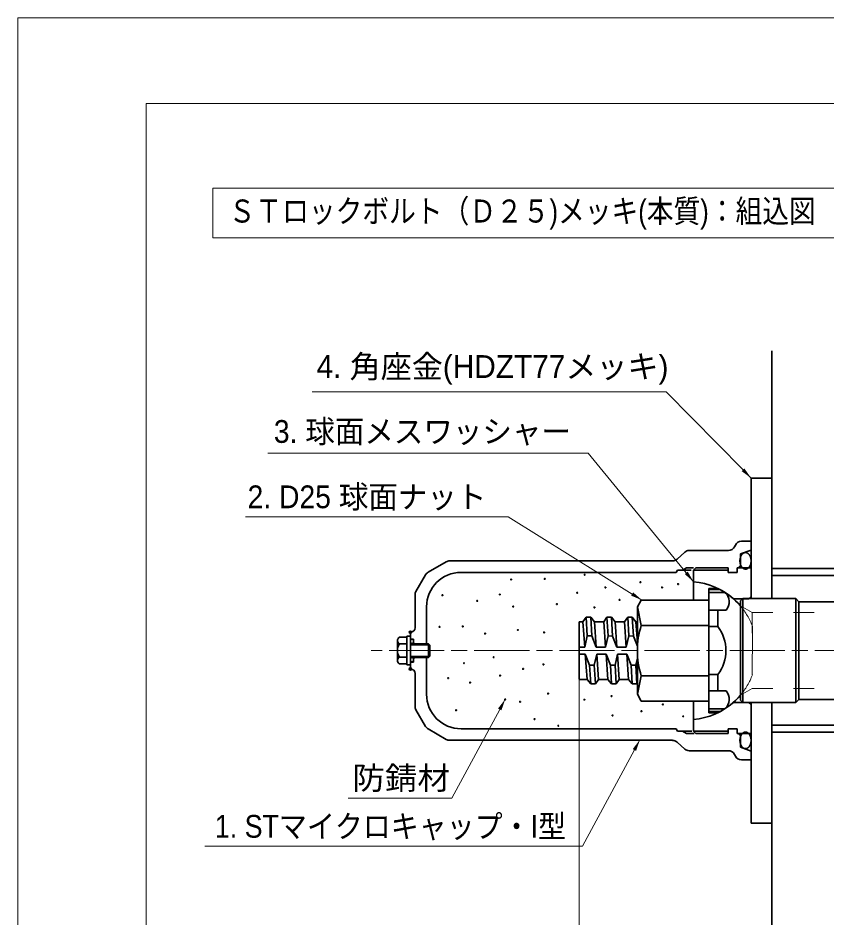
# Model space of a CAD drawing. Units: millimetres at full size, sheet at 1:2; details may follow other scales. Extents: x 2064 to 3746, y 986 to 2174.
# Drawn here: x 2063.7 to 2414.9, y 1783.2 to 2174 of the extents above; entities that cross this region are included whole.
import ezdxf
from ezdxf.enums import TextEntityAlignment as Align

# ---------------------------------------------------------------- set-up
doc = ezdxf.new("R2010")
doc.units = ezdxf.units.MM
doc.header["$LTSCALE"] = 2
doc.header["$PDMODE"] = 32
doc.header["$PDSIZE"] = 1
for name, pattern in [('CHAIN', [18.5, 12, -1.5, 3.5, -1.5]), ('DASHED_SPACED', [12, 6, -6]), ('USER1', [9, 4.5, -4.5])]:
    doc.linetypes.add(name, pattern=pattern)
for name, color, linetype, lineweight in [('1外形線', 7, 'Continuous', 35), ('2細い実線', 3, 'Continuous', 20), ('3隠れ線', 2, 'USER1', 13), ('4中心線', 1, 'CHAIN', 15), ('6寸法線', 4, 'Continuous', 13), ('7 枠・タイトル', 7, 'Continuous', 13), ('Defpoints_2', 7, 'Continuous', 13)]:
    doc.layers.add(name, color=color, linetype=linetype, lineweight=lineweight)
doc.styles.add('ＭＳ Ｐゴシック', font='')
doc.styles.get('ＭＳ Ｐゴシック').set_extended_font_data('MS PGothic')

# ---------------------------------------------------------------- blocks, each defined once
blk = doc.blocks.new('filled_arrow')
at = {"color": 0, "linetype": 'Continuous', "lineweight": -2}
blk.add_solid([(7.5, 1.25), (0, 0), (7.5, -1.25)], dxfattribs=at)

msp = doc.modelspace()

# ---------------------------------------------------------------- linework, layer by layer
at = {"layer": '1外形線'}
for p, q in [((2391.3, 1924.158), (2391.303, 2029.306)), ((2382.3, 1921.647), (2382.302, 1974.047)), ((2391.302, 1974.047), (2382.302, 1974.047)), ((2391.302, 1974.047), (2391.3, 1921.647)), ((2382.301, 1946.551), (2378.154, 1946.551)), ((2382.301, 1935.247), (2382.301, 1946.551)), ((2382.301, 1946.434), (2382.301, 1935.134)), ((2372.443, 1942.55), (2355.419, 1942.55)), ((2375.469, 1944.892), (2375.128, 1944.209)), ((2382.301, 1942.724), (2377.699, 1941.049)), ((2382.301, 1944.45), (2382.301, 1935.247)), ((2353.442, 1941.808), (2350.147, 1938.825)), ((2377.699, 1935.047), (2377.699, 1941.049)), ((2241.972, 1933.111), (2249.828, 1937.647)), ((2348.133, 1938.049), (2251.328, 1938.049)), ((2354.291, 1935.048), (2352.558, 1934.047)), ((2357.329, 1935.047), (2354.291, 1935.048)), ((2357.3, 1934.047), (2358.3, 1935.047)), ((2372.3, 1935.047), (2358.3, 1935.047)), ((2372.3, 1935.047), (2372.3, 1933.047)), ((2376.3, 1935.047), (2382.3, 1935.047)), ((2376.3, 1935.047), (2376.3, 1933.047)), ((2377.699, 1936.047), (2376.699, 1935.047)), ((2590.537, 1934.652), (2391.298, 1934.658)), ((2236.677, 1924.745), (2240.874, 1932.013)), ((2349.713, 1933.049), (2256.276, 1933.049)), ((2350.289, 1934.047), (2349.712, 1933.047)), ((2356.329, 1934.047), (2350.289, 1934.047)), ((2357.3, 1934.047), (2357.299, 1920.987)), ((2372.3, 1934.047), (2357.3, 1934.047)), ((2372.3, 1933.047), (2376.3, 1933.047)), ((2590.537, 1931.652), (2391.298, 1931.658)), ((2236.276, 1909.049), (2236.276, 1923.245)), ((2363.876, 1926.047), (2363.876, 1872.047)), ((2363.876, 1926.047), (2367.876, 1926.047)), ((2363.876, 1925.593), (2368.776, 1925.593)), ((2363.876, 1924.332), (2370.945, 1924.332)), ((2367.876, 1925.593), (2367.876, 1926.047)), ((2382.3, 1922.547), (2381.3, 1921.547)), ((2334.573, 1920.987), (2332.876, 1918.047)), ((2334.573, 1920.987), (2363.876, 1920.987)), ((2374.643, 1921.547), (2381.3, 1921.547)), ((2378.694, 1921.647), (2377.694, 1920.647)), ((2377.694, 1920.647), (2377.694, 1877.447)), ((2378.694, 1921.647), (2378.694, 1876.447)), ((2378.694, 1921.647), (2401.694, 1921.647)), ((2391.3, 1921.647), (2382.3, 1921.647)), ((2401.694, 1921.647), (2401.694, 1876.447)), ((2401.694, 1921.647), (2403.044, 1920.297)), ((2403.044, 1920.297), (2531.694, 1920.297)), ((2403.044, 1920.297), (2403.044, 1877.797)), ((2241.276, 1902.049), (2241.276, 1918.049)), ((2332.876, 1918.047), (2332.876, 1880.047)), ((2332.876, 1918.047), (2334.573, 1910.017)), ((2363.876, 1916.593), (2371.42, 1916.593)), ((2367.876, 1909.44), (2367.876, 1916.593)), ((2307.564, 1911.556), (2307.564, 1886.556)), ((2309.229, 1911.538), (2307.564, 1911.538)), ((2310.623, 1913.538), (2309.229, 1911.538)), ((2309.994, 1900.533), (2309.229, 1911.538)), ((2311.098, 1905.383), (2310.623, 1913.538)), ((2312.623, 1913.538), (2310.623, 1913.538)), ((2312.623, 1913.538), (2314.239, 1911.538)), ((2313.098, 1905.383), (2312.623, 1913.538)), ((2315.003, 1900.533), (2314.239, 1911.538)), ((2318.253, 1911.538), (2314.24, 1911.538)), ((2319.646, 1913.538), (2318.253, 1911.538)), ((2319.017, 1900.533), (2318.253, 1911.538)), ((2320.121, 1905.383), (2319.646, 1913.538)), ((2321.646, 1913.538), (2319.646, 1913.538)), ((2321.646, 1913.538), (2323.262, 1911.538)), ((2322.121, 1905.382), (2321.646, 1913.538)), ((2324.027, 1900.533), (2323.262, 1911.538)), ((2327.276, 1911.538), (2323.263, 1911.538)), ((2328.669, 1913.538), (2327.276, 1911.538)), ((2328.04, 1900.533), (2327.276, 1911.538)), ((2329.145, 1905.383), (2328.669, 1913.538)), ((2330.669, 1913.538), (2328.669, 1913.538)), ((2330.669, 1913.538), (2332.286, 1911.538)), ((2331.144, 1905.382), (2330.669, 1913.538)), ((2332.877, 1902.627), (2332.285, 1911.538)), ((2332.876, 1911.538), (2332.286, 1911.538)), ((2234.276, 1902.049), (2234.276, 1907.049)), ((2334.573, 1910.017), (2363.876, 1910.017)), ((2363.876, 1909.44), (2367.876, 1909.44)), ((2228.667, 1903.379), (2228.667, 1894.719)), ((2232.667, 1904.822), (2229.467, 1904.822)), ((2232.667, 1892.799), (2232.667, 1905.299)), ((2232.667, 1905.299), (2234.267, 1905.299)), ((2232.667, 1904.822), (2232.667, 1893.275)), ((2234.267, 1905.299), (2234.267, 1892.799)), ((2235.676, 1904.049), (2234.276, 1904.049)), ((2235.676, 1904.049), (2235.676, 1902.049)), ((2311.098, 1905.383), (2309.994, 1900.533)), ((2311.098, 1905.383), (2313.098, 1905.383)), ((2313.098, 1905.383), (2315.004, 1900.533)), ((2320.121, 1905.383), (2319.017, 1900.533)), ((2320.121, 1905.383), (2322.121, 1905.382)), ((2322.121, 1905.382), (2324.027, 1900.533)), ((2329.145, 1905.383), (2328.04, 1900.533)), ((2329.145, 1905.383), (2331.144, 1905.382)), ((2331.144, 1905.382), (2332.877, 1900.973)), ((2232.667, 1901.936), (2229.467, 1901.936)), ((2234.267, 1902.049), (2242.054, 1902.049)), ((2234.276, 1891.049), (2234.276, 1899.049)), ((2236.176, 1902.049), (2235.676, 1902.549)), ((2242.054, 1902.049), (2242.054, 1896.049)), ((2242.667, 1901.435), (2242.054, 1902.049)), ((2242.667, 1896.662), (2242.667, 1901.435)), ((2309.994, 1900.533), (2307.564, 1900.533)), ((2319.017, 1900.533), (2315.004, 1900.533)), ((2328.04, 1900.533), (2324.027, 1900.533)), ((2232.667, 1896.162), (2229.467, 1896.162)), ((2234.267, 1896.049), (2242.054, 1896.049)), ((2236.176, 1896.049), (2235.676, 1895.549)), ((2235.676, 1894.049), (2235.676, 1896.049)), ((2241.276, 1880.049), (2241.276, 1896.049)), ((2242.054, 1896.049), (2242.667, 1896.662)), ((2310.241, 1897.534), (2307.564, 1897.534)), ((2311.006, 1886.538), (2310.241, 1897.534)), ((2312.148, 1892.683), (2310.241, 1897.534)), ((2314.147, 1892.683), (2315.252, 1897.534)), ((2316.015, 1886.538), (2315.251, 1897.533)), ((2319.264, 1897.533), (2315.251, 1897.533)), ((2320.029, 1886.538), (2319.264, 1897.533)), ((2321.171, 1892.683), (2319.264, 1897.533)), ((2323.17, 1892.683), (2324.275, 1897.533)), ((2325.038, 1886.538), (2324.274, 1897.533)), ((2328.287, 1897.533), (2324.274, 1897.533)), ((2329.052, 1886.538), (2328.287, 1897.533)), ((2330.194, 1892.682), (2328.287, 1897.533)), ((2332.193, 1892.683), (2332.877, 1895.685)), ((2232.667, 1893.275), (2229.467, 1893.275)), ((2234.267, 1892.799), (2232.667, 1892.799)), ((2235.676, 1894.049), (2234.276, 1894.049)), ((2312.622, 1884.538), (2312.148, 1892.683)), ((2312.148, 1892.683), (2314.147, 1892.683)), ((2314.623, 1884.538), (2314.147, 1892.683)), ((2321.645, 1884.538), (2321.171, 1892.683)), ((2321.171, 1892.683), (2323.17, 1892.683)), ((2323.646, 1884.538), (2323.17, 1892.683)), ((2330.194, 1892.682), (2332.193, 1892.683)), ((2330.668, 1884.538), (2330.194, 1892.682)), ((2332.669, 1884.538), (2332.193, 1892.683)), ((2236.276, 1874.853), (2236.276, 1889.049)), ((2332.876, 1880.047), (2334.573, 1888.078)), ((2334.573, 1888.078), (2363.876, 1888.078)), ((2363.876, 1888.655), (2367.876, 1888.655)), ((2367.876, 1881.502), (2367.876, 1888.655)), ((2311.006, 1886.538), (2307.564, 1886.538)), ((2312.622, 1884.538), (2311.006, 1886.538)), ((2314.623, 1884.538), (2312.622, 1884.538)), ((2314.623, 1884.538), (2316.016, 1886.538)), ((2320.029, 1886.538), (2316.015, 1886.538)), ((2321.645, 1884.538), (2320.029, 1886.538)), ((2323.646, 1884.538), (2321.645, 1884.538)), ((2323.646, 1884.538), (2325.039, 1886.538)), ((2329.052, 1886.538), (2325.038, 1886.538)), ((2330.668, 1884.538), (2329.052, 1886.538)), ((2332.669, 1884.538), (2330.668, 1884.538)), ((2332.669, 1884.538), (2332.877, 1884.74)), ((2334.573, 1877.108), (2332.876, 1880.047)), ((2363.876, 1881.502), (2371.42, 1881.502)), ((2334.573, 1877.108), (2363.876, 1877.108)), ((2357.299, 1864.047), (2357.3, 1877.108)), ((2374.642, 1876.547), (2381.299, 1876.547)), ((2377.694, 1877.447), (2378.694, 1876.447)), ((2378.694, 1876.447), (2401.694, 1876.447)), ((2382.299, 1875.547), (2381.299, 1876.547)), ((2382.299, 1876.447), (2382.298, 1824.047)), ((2391.299, 1876.447), (2382.299, 1876.447)), ((2382.299, 1863.047), (2382.299, 1876.447)), ((2391.298, 1824.047), (2391.299, 1876.447)), ((2401.694, 1876.447), (2403.044, 1877.797)), ((2403.044, 1877.797), (2531.694, 1877.797)), ((2236.677, 1873.353), (2240.874, 1866.085)), ((2363.876, 1873.763), (2370.945, 1873.763)), ((2363.876, 1872.502), (2368.776, 1872.502)), ((2363.876, 1872.047), (2367.876, 1872.047)), ((2367.876, 1872.047), (2367.876, 1872.502)), ((2391.297, 1774.732), (2391.299, 1874.158)), ((2241.972, 1864.987), (2249.828, 1860.451)), ((2349.695, 1865.049), (2256.276, 1865.049)), ((2350.287, 1864.023), (2349.71, 1865.023)), ((2356.577, 1864.023), (2350.287, 1864.023)), ((2354.289, 1863.022), (2352.556, 1864.023)), ((2372.299, 1864.047), (2357.299, 1864.047)), ((2357.299, 1864.047), (2358.299, 1863.047)), ((2372.299, 1863.047), (2372.299, 1865.047)), ((2372.299, 1865.047), (2376.299, 1865.047)), ((2376.297, 1863.247), (2376.297, 1864.247)), ((2376.299, 1863.047), (2376.299, 1865.047)), ((2376.299, 1863.16), (2376.299, 1864.16)), ((2590.535, 1866.652), (2391.296, 1866.658)), ((2348.133, 1860.049), (2251.328, 1860.049)), ((2357.577, 1863.022), (2354.289, 1863.022)), ((2372.299, 1863.047), (2358.299, 1863.047)), ((2376.299, 1863.047), (2382.299, 1863.047)), ((2377.697, 1862.021), (2376.697, 1863.022)), ((2377.697, 1857.02), (2377.697, 1863.022)), ((2382.298, 1851.743), (2382.299, 1863.047)), ((2382.298, 1851.659), (2382.299, 1862.959)), ((2590.534, 1863.652), (2391.296, 1863.658)), ((2353.44, 1856.262), (2350.144, 1859.245)), ((2382.298, 1855.345), (2377.697, 1857.02)), ((2372.441, 1855.519), (2355.416, 1855.52)), ((2375.467, 1853.177), (2375.125, 1853.86)), ((2382.298, 1851.518), (2378.151, 1851.518)), ((2391.298, 1824.047), (2382.298, 1824.047))]:
    msp.add_line(p, q, dxfattribs=at)
for points in [[(2379.879, 1941.641), (2379.998, 1941.636), (2380.117, 1941.623), (2380.234, 1941.602), (2380.351, 1941.572), (2380.467, 1941.533), (2380.582, 1941.486), (2380.695, 1941.431), (2380.805, 1941.367), (2380.915, 1941.295), (2381.02, 1941.216), (2381.124, 1941.129), (2381.224, 1941.034), (2381.321, 1940.933), (2381.415, 1940.824), (2381.505, 1940.708), (2381.592, 1940.586), (2381.673, 1940.459), (2381.751, 1940.325), (2381.824, 1940.185), (2381.893, 1940.041), (2381.956, 1939.891), (2382.015, 1939.739), (2382.068, 1939.581), (2382.116, 1939.418), (2382.159, 1939.254), (2382.196, 1939.086), (2382.228, 1938.916), (2382.254, 1938.743), (2382.274, 1938.57), (2382.289, 1938.394), (2382.298, 1938.218), (2382.3, 1938.041), (2382.298, 1937.864), (2382.289, 1937.688), (2382.274, 1937.513), (2382.254, 1937.339), (2382.228, 1937.166), (2382.196, 1936.997), (2382.159, 1936.828), (2382.116, 1936.664), (2382.068, 1936.502), (2382.015, 1936.345), (2381.956, 1936.191), (2381.893, 1936.041), (2381.824, 1935.897), (2381.751, 1935.757), (2381.673, 1935.623), (2381.592, 1935.496), (2381.505, 1935.374), (2381.415, 1935.258), (2381.321, 1935.15), (2381.224, 1935.049), (2381.124, 1934.954), (2381.02, 1934.866), (2380.915, 1934.787), (2380.805, 1934.716), (2380.694, 1934.652), (2380.582, 1934.597), (2380.467, 1934.549), (2380.351, 1934.51), (2380.234, 1934.48), (2380.116, 1934.459), (2379.997, 1934.446), (2379.878, 1934.441), (2379.759, 1934.446), (2379.641, 1934.459), (2379.524, 1934.48), (2379.407, 1934.511), (2379.29, 1934.549), (2379.176, 1934.597), (2379.062, 1934.652), (2378.952, 1934.716), (2378.843, 1934.787), (2378.737, 1934.866), (2378.634, 1934.954), (2378.533, 1935.049), (2378.436, 1935.15), (2378.342, 1935.258), (2378.253, 1935.374), (2378.166, 1935.496), (2378.084, 1935.624), (2378.006, 1935.757), (2377.934, 1935.897), (2377.865, 1936.042), (2377.801, 1936.191), (2377.743, 1936.345), (2377.689, 1936.502), (2377.641, 1936.664), (2377.599, 1936.828), (2377.561, 1936.997), (2377.529, 1937.166), (2377.503, 1937.339), (2377.483, 1937.513), (2377.468, 1937.689), (2377.46, 1937.864), (2377.457, 1938.041), (2377.46, 1938.218), (2377.468, 1938.394), (2377.483, 1938.57), (2377.503, 1938.744), (2377.529, 1938.916), (2377.561, 1939.086), (2377.599, 1939.254), (2377.641, 1939.419), (2377.689, 1939.581), (2377.743, 1939.739), (2377.801, 1939.891), (2377.865, 1940.041), (2377.934, 1940.185), (2378.006, 1940.325), (2378.084, 1940.459), (2378.166, 1940.586), (2378.253, 1940.708), (2378.342, 1940.824), (2378.436, 1940.933), (2378.533, 1941.034), (2378.634, 1941.129), (2378.737, 1941.216), (2378.843, 1941.295), (2378.952, 1941.367), (2379.063, 1941.431), (2379.176, 1941.486), (2379.29, 1941.533), (2379.407, 1941.572), (2379.524, 1941.602), (2379.642, 1941.624), (2379.76, 1941.636)], [(2379.876, 1856.427), (2379.995, 1856.433), (2380.114, 1856.445), (2380.232, 1856.466), (2380.349, 1856.497), (2380.465, 1856.536), (2380.58, 1856.583), (2380.692, 1856.638), (2380.803, 1856.702), (2380.912, 1856.774), (2381.018, 1856.853), (2381.122, 1856.94), (2381.222, 1857.035), (2381.319, 1857.136), (2381.413, 1857.244), (2381.503, 1857.36), (2381.59, 1857.482), (2381.671, 1857.61), (2381.749, 1857.743), (2381.822, 1857.883), (2381.891, 1858.028), (2381.954, 1858.177), (2382.013, 1858.33), (2382.066, 1858.488), (2382.114, 1858.65), (2382.157, 1858.814), (2382.194, 1858.983), (2382.226, 1859.152), (2382.252, 1859.325), (2382.272, 1859.499), (2382.287, 1859.675), (2382.296, 1859.85), (2382.298, 1860.027), (2382.296, 1860.204), (2382.287, 1860.38), (2382.272, 1860.556), (2382.252, 1860.73), (2382.226, 1860.902), (2382.194, 1861.072), (2382.157, 1861.24), (2382.114, 1861.405), (2382.066, 1861.567), (2382.013, 1861.724), (2381.954, 1861.878), (2381.891, 1862.027), (2381.822, 1862.171), (2381.749, 1862.311), (2381.671, 1862.445), (2381.59, 1862.573), (2381.503, 1862.695), (2381.413, 1862.81), (2381.319, 1862.919), (2381.222, 1863.02), (2381.122, 1863.115), (2381.018, 1863.202), (2380.913, 1863.281), (2380.803, 1863.353), (2380.693, 1863.417), (2380.58, 1863.472), (2380.465, 1863.519), (2380.349, 1863.558), (2380.232, 1863.589), (2380.114, 1863.61), (2379.995, 1863.622), (2379.876, 1863.628), (2379.758, 1863.622), (2379.64, 1863.61), (2379.522, 1863.589), (2379.405, 1863.558), (2379.288, 1863.519), (2379.174, 1863.472), (2379.06, 1863.417), (2378.95, 1863.353), (2378.841, 1863.281), (2378.735, 1863.202), (2378.632, 1863.115), (2378.531, 1863.02), (2378.434, 1862.919), (2378.34, 1862.811), (2378.251, 1862.695), (2378.164, 1862.573), (2378.082, 1862.445), (2378.004, 1862.311), (2377.932, 1862.171), (2377.863, 1862.027), (2377.799, 1861.878), (2377.741, 1861.724), (2377.687, 1861.567), (2377.639, 1861.405), (2377.597, 1861.241), (2377.559, 1861.072), (2377.527, 1860.903), (2377.501, 1860.73), (2377.481, 1860.556), (2377.466, 1860.38), (2377.458, 1860.204), (2377.454, 1860.028), (2377.458, 1859.851), (2377.466, 1859.675), (2377.481, 1859.499), (2377.501, 1859.325), (2377.527, 1859.152), (2377.559, 1858.983), (2377.597, 1858.814), (2377.639, 1858.65), (2377.687, 1858.488), (2377.741, 1858.33), (2377.799, 1858.177), (2377.863, 1858.028), (2377.931, 1857.884), (2378.004, 1857.744), (2378.082, 1857.61), (2378.164, 1857.482), (2378.25, 1857.36), (2378.34, 1857.244), (2378.434, 1857.136), (2378.531, 1857.035), (2378.632, 1856.94), (2378.735, 1856.853), (2378.841, 1856.774), (2378.95, 1856.702), (2379.06, 1856.638), (2379.174, 1856.583), (2379.288, 1856.536), (2379.405, 1856.497), (2379.521, 1856.466), (2379.639, 1856.445), (2379.757, 1856.433)]]:
    msp.add_lwpolyline(points, close=True, dxfattribs=at)
for centre in [(2292.607, 1930.213), (2309.983, 1932.004), (2278.034, 1929.939), (2319.001, 1926.467), (2334.237, 1928.771), (2343.625, 1926.467), (2350.543, 1927.948), (2248.152, 1923.063), (2273.116, 1923.417), (2306.766, 1924.198), (2263.312, 1920.631), (2297.895, 1919.229), (2325.178, 1921.034), (2278.97, 1918.162), (2314.225, 1917.824), (2246.961, 1909.312), (2257.016, 1909.576), (2280.961, 1907.99), (2292.338, 1906.932), (2266.705, 1906.427), (2270.442, 1896.167), (2257.545, 1893.577), (2283.21, 1891.065), (2292.074, 1893.048), (2273.245, 1888.184), (2250.666, 1887.098), (2260.205, 1885.142), (2294.09, 1880.353), (2321.708, 1879.297), (2275.461, 1877.847), (2281.887, 1876.785), (2309.867, 1877.709), (2343.977, 1875.673), (2254.105, 1873.083), (2334.673, 1872.686), (2288.237, 1869.248), (2322.108, 1870.838), (2352.852, 1870.469), (2298.538, 1866.366)]:
    msp.add_circle(centre, 0.2, dxfattribs=at)
for centre, radius, start, end in [((2378.153, 1943.55), 3.001, 89.99847, 153.43342), ((2355.419, 1939.549), 3.001, 89.99847, 131.18439), ((2372.443, 1945.551), 3.001, 269.99847, 333.43342), ((2348.133, 1941.05), 3.001, 269.99847, 312.1471), ((2251.328, 1935.049), 3, 90, 120), ((2243.472, 1930.513), 3, 120, 150), ((2256.276, 1918.049), 15, 90, 180), ((2354.8, 1899.047), 30, 48.58885, 85.21936), ((2239.276, 1923.245), 3, 150, 180), ((2354.8, 1899.047), 30, 40.25759, 64.15807), ((2367.375, 1920.229), 5.439, 318.04281, 48.97274), ((2234.276, 1909.049), 2, 270, 0), ((2369.102, 1899.047), 36.23, 162.37535, 197.62465), ((2354.232, 1899.047), 17.151, 322.70509, 37.29491), ((2230.369, 1903.379), 1.702, 122.0046, 237.99539), ((2234.276, 1899.049), 5.608, 149.02089, 210.97911), ((2230.369, 1894.719), 1.702, 122.0046, 237.99539), ((2234.276, 1889.049), 2, 0, 90), ((2256.276, 1880.049), 15, 180, 270), ((2354.8, 1899.047), 30, 295.84193, 319.74241), ((2367.375, 1877.866), 5.439, 311.02726, 41.95719), ((2354.8, 1899.047), 30, 274.7798, 311.40809), ((2239.276, 1874.853), 3, 180, 210), ((2243.472, 1867.585), 3, 210, 240), ((2251.328, 1863.049), 3, 240, 270), ((2348.131, 1857.02), 3.001, 47.84984, 89.99847), ((2355.416, 1858.521), 3.001, 228.81254, 269.99847), ((2372.441, 1852.518), 3.001, 26.56352, 89.99847), ((2378.151, 1854.519), 3.001, 206.56352, 269.99847)]:
    msp.add_arc(centre, radius, start, end, dxfattribs=at)
for centre, major_axis in [((2234.954, 1903.032), (0, 1.016)), ((2234.954, 1895.065), (0, -1.016))]:
    msp.add_ellipse(centre, major_axis=major_axis, ratio=0.688699, dxfattribs=at)
for p in [(2234.276, 1907.049), (2234.276, 1891.049)]:
    msp.add_point(p, dxfattribs=at)
at = {"layer": '2細い実線'}
for p, q in [((2242.667, 1901.435), (2234.267, 1901.435)), ((2240.662, 1902.049), (2241.276, 1902.049)), ((2242.667, 1896.662), (2234.267, 1896.662)), ((2240.662, 1896.049), (2241.276, 1896.049))]:
    msp.add_line(p, q, dxfattribs=at)
at = {"layer": '3隠れ線'}
for p, q in [((2377.694, 1918.434), (2382.694, 1915.547)), ((2382.694, 1915.547), (2382.694, 1882.547)), ((2382.694, 1915.547), (2577.694, 1915.547)), ((2377.694, 1879.661), (2382.694, 1882.547)), ((2382.694, 1882.547), (2577.694, 1882.547))]:
    msp.add_line(p, q, dxfattribs=at)
at = {"layer": '3隠れ線', "linetype": 'DASHED_SPACED'}
msp.add_line((2382.876, 1909.616), (2382.876, 1888.479), dxfattribs=at)
for start, end in [(20.62761, 40.25759), (319.74241, 339.37239)]:
    msp.add_arc((2354.8, 1899.047), 30, start, end, dxfattribs=at)
at = {"layer": '4中心線'}
msp.add_line((3654.994, 1899.038), (2217.271, 1899.038), dxfattribs=at)
at = {"layer": '6寸法線'}
msp.add_line((2307.564, 1886.494), (2307.564, 1764.36), dxfattribs=at)
for points in [[(2382.305, 1974.04), (2378.794, 1977.599), (2345.366, 2011.478), (2191.571, 2011.478)], [(2357.3, 1928.943), (2354.133, 1932.813), (2311.557, 1984.847), (2172.284, 1984.847)], [(2334.866, 1920.987), (2330.62, 1923.628), (2276.668, 1957.191), (2162.601, 1957.191)], [(2275.454, 1877.871), (2273.079, 1873.471), (2252.287, 1834.956), (2207.207, 1834.956)], [(2333.962, 1860.244), (2331.596, 1855.839), (2309.109, 1813.973), (2144.908, 1813.973)]]:
    msp.add_lwpolyline(points, dxfattribs=at)
at = {"layer": '7 枠・タイトル'}
for p, q in [((2119.392, 1023.214), (2119.392, 2136.767)), ((3690.088, 2136.767), (2119.392, 2136.767)), ((2148.414, 2100.019), (2422.715, 2100.019)), ((2148.414, 2100.019), (2148.414, 2078.448)), ((2148.414, 2078.448), (2422.715, 2078.448))]:
    msp.add_line(p, q, dxfattribs=at)
at = {"layer": 'Defpoints_2'}
msp.add_lwpolyline([(2063.74, 985.99), (3745.74, 985.99), (3745.74, 2173.99), (2063.74, 2173.99)], close=True, dxfattribs=at)

# ---------------------------------------------------------------- block references
at = {"layer": '6寸法線', "xscale": 0.667, "yscale": 0.667}
for p, rotation in [((2382.305, 1974.04), 134.6), ((2357.3, 1928.943), 129.3), ((2334.866, 1920.987), 148.1), ((2275.454, 1877.871), 241.6), ((2333.962, 1860.244), 241.8)]:
    msp.add_blockref('filled_arrow', p, dxfattribs=dict(at, rotation=rotation))

# ---------------------------------------------------------------- texts
at = {"layer": '6寸法線', "style": 'ＭＳ Ｐゴシック'}
msp.add_text('4. 角座金(HDZT77メッキ)', height=9.897, dxfattribs=at).set_placement((2193.456, 2014.58), align=Align.BOTTOM_LEFT)
for s, width, p in [('3. 球面メスワッシャー', 0.95, (2174.915, 1986.353)), ('2. D25 球面ナット', 0.95, (2163.49, 1957.955)), ('防錆材', 1.05, (2208.991, 1835.721)), ('1. STマイクロキャップ・I型', 0.9, (2149.278, 1814.737))]:
    msp.add_text(s, height=9.897, dxfattribs=dict(at, width=width)).set_placement(p, align=Align.BOTTOM_LEFT)
at = {"layer": '7 枠・タイトル', "style": 'ＭＳ Ｐゴシック', "width": 0.85}
msp.add_text('ＳＴロックボルト（Ｄ２５)メッキ(本質)：組込図', height=10.02, dxfattribs=at).set_placement((2155.295, 2082.061), align=Align.BOTTOM_LEFT)

doc.saveas('drawing.dxf')
